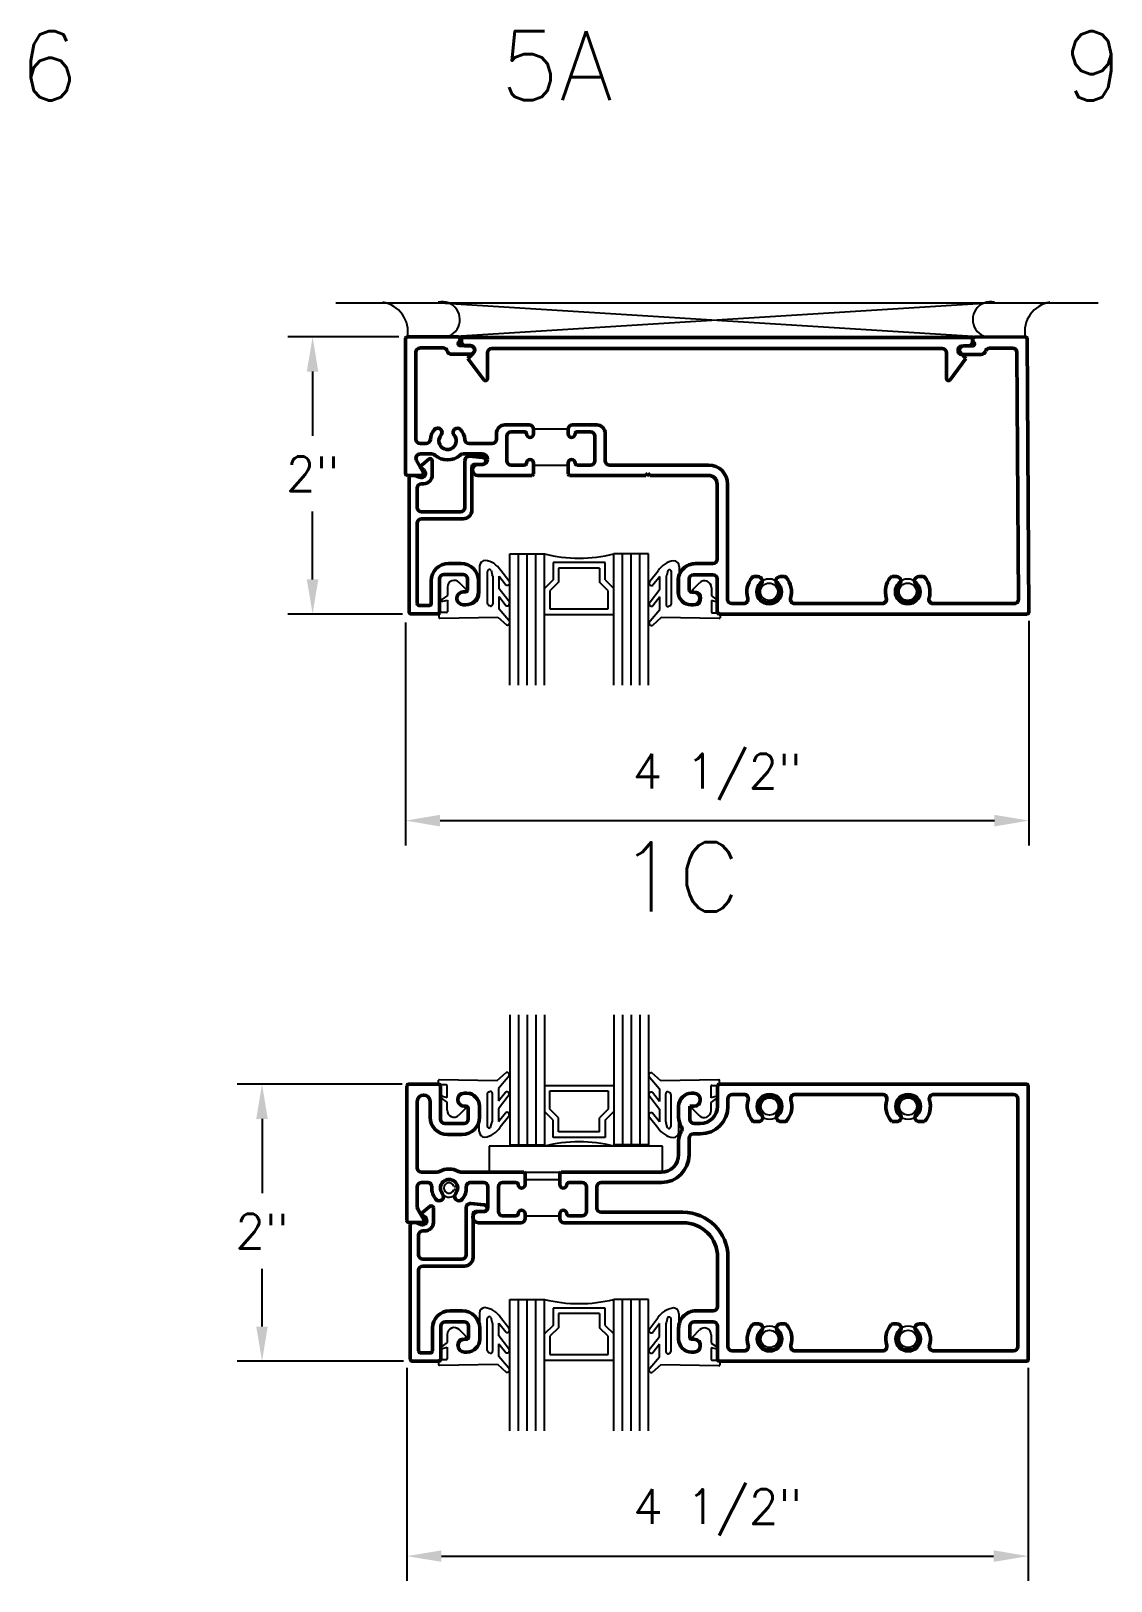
# Model space of a CAD drawing. Header units: inches. Extents: x -1.3 to 32.6, y -0.2 to 43.7.
# Drawn here: x 10.82 to 18.61, y 10.55 to 21.74 of the extents above; entities that cross this region are included whole.
import ezdxf

# ---------------------------------------------------------------- set-up
doc = ezdxf.new("R2010")
doc.units = ezdxf.units.IN
doc.header["$MEASUREMENT"] = 0
for name, color, linetype in [('R-ANNO-DIMS', 3, 'Continuous'), ('R-ANNO-TEXT', 6, 'Continuous'), ('R-SWTS-DET1', 1, 'Continuous'), ('R-SWTS-DET3', 5, 'Continuous')]:
    doc.layers.add(name, color=color, linetype=linetype)
doc.styles.add('SWTSTEXT', font='romans.shx')
doc.dimstyles.new('SWTSARCH', dxfattribs={"dimtxt": 0.25, "dimasz": 0.25, "dimexe": 0.179688, "dimexo": 0.0625, "dimgap": 0.125, "dimtad": 1, "dimtih": 1, "dimtoh": 1, "dimdec": 4, "dimzin": 4, "dimdsep": 46, "dimlunit": 4, "dimtxsty": 'SWTSTEXT', "dimcen": 0.1875, "dimdle": 0.179688, "dimclrd": 256, "dimclre": 256, "dimclrt": 256, "dimazin": 2, "dimtfac": 1, "dimtdec": 4, "dimtofl": 0, "dimtmove": 0, "dimatfit": 3, "dimfxl": 1, "dimfrac": 2, "dimtolj": 1, "dimtzin": 4, "dimlwd": -1, "dimlwe": -1, "dimarcsym": 0})

# ---------------------------------------------------------------- blocks, each defined once
blk = doc.blocks.new('*D9')
at = {"layer": 'Defpoints', "color": 0, "transparency": 16777216}
for p in [(12.849, 19.532), (13.534, 19.532), (13.56, 17.532)]:
    blk.add_point(p, dxfattribs=at)
at = {"layer": 'R-ANNO-DIMS', "transparency": 16777216}
for p, q in [((13.471, 19.532), (12.669, 19.532)), ((12.849, 19.282), (12.849, 18.818)), ((12.849, 17.782), (12.849, 18.271)), ((13.497, 17.532), (12.669, 17.532))]:
    blk.add_line(p, q, dxfattribs=at)
for points in [[(12.807, 19.282), (12.89, 19.282), (12.849, 19.532)], [(12.807, 17.782), (12.89, 17.782), (12.849, 17.532)]]:
    blk.add_solid(points, dxfattribs=at)
at = {"layer": 'R-ANNO-DIMS', "transparency": 16777216, "insert": (12.849, 18.544), "char_height": 0.25, "attachment_point": 5, "style": 'SWTSTEXT'}
blk.add_mtext('\\A1;2"', dxfattribs=at)
blk = doc.blocks.new('*D10')
at = {"layer": 'Defpoints', "color": 0, "transparency": 16777216}
for p in [(13.519, 17.532), (18.019, 17.547), (18.019, 16.041)]:
    blk.add_point(p, dxfattribs=at)
at = {"layer": 'R-ANNO-DIMS', "transparency": 16777216}
for p, q in [((13.519, 17.47), (13.519, 15.861)), ((18.019, 17.484), (18.019, 15.861)), ((13.769, 16.041), (17.769, 16.041))]:
    blk.add_line(p, q, dxfattribs=at)
for points in [[(13.769, 16.083), (13.769, 15.999), (13.519, 16.041)], [(17.769, 16.083), (17.769, 15.999), (18.019, 16.041)]]:
    blk.add_solid(points, dxfattribs=at)
at = {"layer": 'R-ANNO-DIMS', "transparency": 16777216, "insert": (15.769, 16.357), "char_height": 0.25, "attachment_point": 5, "style": 'SWTSTEXT'}
blk.add_mtext('\\A1;4 1/2"', dxfattribs=at)
blk = doc.blocks.new('*D11')
at = {"layer": 'Defpoints', "color": 0, "transparency": 16777216}
for p in [(13.557, 14.139), (12.484, 12.14), (13.569, 12.14)]:
    blk.add_point(p, dxfattribs=at)
at = {"layer": 'R-ANNO-DIMS', "transparency": 16777216}
for p, q in [((13.495, 14.139), (12.304, 14.139)), ((12.484, 13.889), (12.484, 13.353)), ((12.484, 12.39), (12.484, 12.806)), ((13.506, 12.14), (12.304, 12.14))]:
    blk.add_line(p, q, dxfattribs=at)
for points in [[(12.442, 13.889), (12.525, 13.889), (12.484, 14.139)], [(12.442, 12.39), (12.525, 12.39), (12.484, 12.14)]]:
    blk.add_solid(points, dxfattribs=at)
at = {"layer": 'R-ANNO-DIMS', "transparency": 16777216, "insert": (12.484, 13.079), "char_height": 0.25, "attachment_point": 5, "style": 'SWTSTEXT'}
blk.add_mtext('\\A1;2"', dxfattribs=at)
blk = doc.blocks.new('*D12')
at = {"layer": 'Defpoints', "color": 0, "transparency": 16777216}
for p in [(13.529, 12.155), (18.014, 12.154), (18.014, 10.733)]:
    blk.add_point(p, dxfattribs=at)
at = {"layer": 'R-ANNO-DIMS', "transparency": 16777216}
for p, q in [((13.529, 12.092), (13.529, 10.554)), ((18.014, 12.092), (18.014, 10.554)), ((13.779, 10.733), (17.764, 10.733))]:
    blk.add_line(p, q, dxfattribs=at)
for points in [[(13.779, 10.775), (13.779, 10.692), (13.529, 10.733)], [(17.764, 10.775), (17.764, 10.692), (18.014, 10.733)]]:
    blk.add_solid(points, dxfattribs=at)
at = {"layer": 'R-ANNO-DIMS', "transparency": 16777216, "insert": (15.772, 11.049), "char_height": 0.25, "attachment_point": 5, "style": 'SWTSTEXT'}
blk.add_mtext('\\A1;4 1/2"', dxfattribs=at)

msp = doc.modelspace()

# ---------------------------------------------------------------- linework, layer by layer
at = {"layer": 'R-SWTS-DET1', "lineweight": 50}
for p, q in [((13.51864, 19.51683), (13.51864, 18.54734)), ((13.89866, 19.53183), (13.53364, 19.53183)), ((13.90126, 19.49133), (13.91165, 19.50933)), ((13.98764, 19.46883), (13.91425, 19.46883)), ((17.6112, 19.46638), (17.53781, 19.46593)), ((17.61355, 19.5069), (17.62405, 19.48896)), ((17.99142, 19.5317), (17.62641, 19.52947)), ((18.01855, 17.54697), (18.00651, 19.5168)), ((13.59364, 18.79334), (13.59364, 19.42083)), ((13.62464, 19.45183), (13.79164, 19.45183)), ((13.85127, 19.40683), (13.98764, 19.40683)), ((17.53819, 19.40393), (17.67456, 19.40477)), ((17.73391, 19.45013), (17.90091, 19.45115)), ((17.9321, 19.42034), (17.94299, 17.63807)), ((14.17506, 18.83488), (14.17506, 18.79338)), ((14.41206, 18.89688), (14.23706, 18.89688)), ((14.25006, 18.63788), (14.25006, 18.81588)), ((14.28106, 18.84688), (14.37806, 18.84688)), ((14.44306, 18.83188), (14.44306, 18.86588)), ((14.69306, 18.86588), (14.69306, 18.83188)), ((14.89906, 18.89688), (14.72406, 18.89688)), ((14.75806, 18.84688), (14.85506, 18.84688)), ((14.88606, 18.81588), (14.88606, 18.63788)), ((14.96106, 18.63813), (14.96106, 18.83488)), ((13.66762, 18.76234), (13.62464, 18.76234)), ((13.62522, 18.68734), (13.70985, 18.68734)), ((13.93594, 18.68734), (14.07612, 18.68734)), ((14.14406, 18.76238), (13.97817, 18.76234)), ((13.648, 18.55484), (13.59837, 18.64085)), ((14.07446, 18.61188), (14.04215, 18.61188)), ((14.11146, 18.65038), (14.11146, 18.64888)), ((14.37806, 18.60688), (14.28106, 18.60688)), ((14.44306, 18.54188), (14.44306, 18.62188)), ((14.69306, 18.62188), (14.69306, 18.62188)), ((14.69306, 18.62188), (14.69306, 18.54188)), ((14.85506, 18.60688), (14.75806, 18.60688)), ((15.70664, 18.60688), (14.99231, 18.60688)), ((13.53364, 18.53234), (13.635, 18.53234)), ((14.04215, 18.53188), (14.43306, 18.53188)), ((14.43306, 18.53188), (14.44306, 18.54188)), ((14.69306, 18.54188), (14.70306, 18.53188)), ((14.70306, 18.53188), (15.25364, 18.53188)), ((15.25364, 18.53188), (15.26864, 18.54688)), ((15.26864, 18.54688), (15.28364, 18.53188)), ((15.28364, 18.53188), (15.70664, 18.53188)), ((15.76864, 18.46988), (15.76864, 17.92688)), ((15.84364, 17.63788), (15.84364, 18.46988)), ((15.59864, 17.81588), (15.73764, 17.81588)), ((15.73764, 17.89588), (15.61264, 17.89588)), ((16.06327, 17.80188), (16.03193, 17.80188)), ((16.25536, 17.80188), (16.22402, 17.80188)), ((17.06327, 17.80188), (17.03193, 17.80188)), ((17.25536, 17.80188), (17.22402, 17.80188)), ((15.48764, 17.77088), (15.48764, 17.69088)), ((15.56764, 17.70588), (15.56764, 17.78488)), ((15.59714, 17.69088), (15.58264, 17.69088)), ((15.76864, 17.78488), (15.76864, 17.54688)), ((15.58064, 17.59788), (15.59714, 17.59788)), ((15.95969, 17.60688), (15.87464, 17.60688)), ((16.95969, 17.60688), (16.3276, 17.60688)), ((17.91199, 17.60688), (17.3276, 17.60688)), ((15.78364, 17.53188), (18.00355, 17.53188)), ((13.52922, 13.1549), (13.52922, 14.1244)), ((13.54422, 14.1394), (13.75672, 14.1394)), ((13.77172, 14.1244), (13.77172, 13.88636)), ((15.77174, 13.98036), (15.77174, 14.1244)), ((15.78674, 14.1394), (17.99922, 14.1394)), ((18.01422, 14.1244), (18.01422, 12.15443)), ((13.60422, 14.0144), (13.60422, 13.53543)), ((13.69672, 13.90036), (13.69672, 14.0144)), ((13.94322, 14.07336), (13.95971, 14.07336)), ((15.58374, 14.07336), (15.60024, 14.07336)), ((15.84674, 13.98036), (15.84674, 14.03336)), ((15.87774, 14.06436), (15.96278, 14.06436)), ((16.33069, 14.06436), (16.96278, 14.06436)), ((17.33069, 14.06436), (17.90822, 14.06436)), ((17.93922, 14.03336), (17.93922, 12.2454)), ((13.95772, 13.98036), (13.94322, 13.98036)), ((13.97272, 13.88636), (13.97272, 13.96536)), ((14.05272, 13.98036), (14.05272, 13.90036)), ((15.49074, 13.90036), (15.49074, 13.98036)), ((15.60024, 13.98036), (15.57074, 13.98036)), ((15.57074, 13.98036), (15.57074, 13.88636)), ((13.80272, 13.85536), (13.94172, 13.85536)), ((13.92772, 13.77536), (13.82172, 13.77536)), ((15.59674, 13.78036), (15.64674, 13.78036)), ((15.60174, 13.85536), (15.64674, 13.85536)), ((16.03502, 13.86936), (16.06636, 13.86936)), ((16.22711, 13.86936), (16.25845, 13.86936)), ((17.02825, 13.86936), (17.06636, 13.86936)), ((17.22711, 13.86936), (17.26523, 13.86936)), ((15.49074, 13.62943), (15.49074, 13.73036)), ((15.56574, 13.62943), (15.56574, 13.74936)), ((13.63522, 13.50443), (13.74966, 13.50443)), ((13.67848, 13.42943), (13.63522, 13.42943)), ((13.91777, 13.50443), (14.37253, 13.50443)), ((14.08353, 13.42943), (13.98895, 13.42943)), ((14.31753, 13.42943), (14.22053, 13.42943)), ((14.37253, 13.50443), (14.38253, 13.49443)), ((14.38253, 13.49443), (14.38253, 13.41443)), ((14.63253, 13.49443), (14.64253, 13.50443)), ((14.63253, 13.41443), (14.63253, 13.49443)), ((14.64253, 13.50443), (15.36574, 13.50443)), ((14.79453, 13.42943), (14.69753, 13.42943)), ((14.93178, 13.42943), (15.36574, 13.42943)), ((13.60422, 13.39843), (13.60422, 13.2519)), ((14.11453, 13.25043), (14.11453, 13.39843)), ((14.18953, 13.39843), (14.18953, 13.22043)), ((14.82553, 13.22043), (14.82553, 13.39843)), ((14.90053, 13.24543), (14.90053, 13.39818)), ((13.60837, 13.2364), (13.65107, 13.1624)), ((13.6964, 13.25758), (13.63081, 13.2025)), ((13.63081, 13.2025), (13.66051, 13.1795)), ((13.72104, 13.1419), (13.72104, 13.2461)), ((13.95723, 13.24734), (13.95723, 12.9079)), ((14.08353, 13.26938), (13.99117, 13.2782)), ((14.00723, 12.8889), (14.00723, 13.19938)), ((14.02723, 13.21938), (14.08353, 13.21938)), ((14.04522, 13.21943), (14.08353, 13.21943)), ((14.38253, 13.20443), (14.38253, 13.17043)), ((14.63253, 13.17043), (14.63253, 13.20443)), ((15.52174, 13.21443), (14.93153, 13.21443)), ((13.63807, 13.1399), (13.54422, 13.1399)), ((13.55372, 13.1249), (13.55372, 12.1549)), ((13.59571, 13.1399), (13.56872, 13.1399)), ((13.63021, 13.1261), (13.59571, 13.1399)), ((14.17653, 13.13943), (14.04522, 13.13943)), ((14.35153, 13.13943), (14.17653, 13.13943)), ((14.22053, 13.18943), (14.31753, 13.18943)), ((15.52172, 13.13943), (14.66353, 13.13943)), ((14.69753, 13.18943), (14.79453, 13.18943)), ((13.61372, 12.9079), (13.61372, 13.0489)), ((13.61372, 13.0489), (13.61372, 13.0489)), ((13.64472, 13.0799), (13.65904, 13.0799)), ((13.92623, 12.8769), (13.64472, 12.8769)), ((15.77172, 12.53443), (15.77172, 12.88943)), ((15.84674, 12.2454), (15.84674, 12.88943)), ((13.61372, 12.21489), (13.61372, 12.7959)), ((13.64472, 12.8269), (13.94523, 12.8269)), ((13.80473, 12.4239), (13.94373, 12.4239)), ((13.92973, 12.5039), (13.83873, 12.5039)), ((15.74072, 12.42343), (15.60172, 12.42343)), ((15.61572, 12.50343), (15.74072, 12.50343)), ((13.71373, 12.3789), (13.71373, 12.21489)), ((13.77373, 12.1549), (13.77373, 12.3929)), ((13.97473, 12.3929), (13.97473, 12.3139)), ((14.05473, 12.2989), (14.05473, 12.3789)), ((15.49072, 12.29843), (15.49072, 12.37843)), ((15.57072, 12.39243), (15.57072, 12.31343)), ((15.77172, 12.15443), (15.77172, 12.39243)), ((16.06636, 12.4094), (16.03502, 12.4094)), ((16.25845, 12.4094), (16.22711, 12.4094)), ((17.06636, 12.4094), (17.03502, 12.4094)), ((17.25845, 12.4094), (17.22711, 12.4094)), ((13.69873, 12.19989), (13.62872, 12.19989)), ((13.95973, 12.2989), (13.94523, 12.2989)), ((13.94523, 12.2059), (13.96173, 12.2059)), ((13.96173, 12.2059), (13.96173, 12.20589)), ((15.60022, 12.20543), (15.58372, 12.20543)), ((15.58572, 12.29843), (15.60022, 12.29843)), ((15.96278, 12.2144), (15.87774, 12.2144)), ((16.96278, 12.2144), (16.33069, 12.2144)), ((17.90822, 12.2144), (17.33069, 12.2144)), ((13.56872, 12.1399), (13.75873, 12.1399)), ((17.99922, 12.13943), (15.78672, 12.13943))]:
    msp.add_line(p, q, dxfattribs=at)
at = {"layer": 'R-SWTS-DET1', "linetype": 'Continuous', "lineweight": 50}
for p, q in [((13.9232, 19.49738), (13.9232, 19.52838)), ((13.9232, 19.52838), (15.7672, 19.52838)), ((13.9862, 19.46638), (13.9542, 19.46638)), ((15.7672, 19.52838), (17.6112, 19.52838)), ((17.5802, 19.46638), (17.5482, 19.46638)), ((17.6112, 19.52838), (17.6112, 19.49738)), ((13.9702, 19.37554), (14.00812, 19.41346)), ((14.08417, 19.22242), (13.9702, 19.37554)), ((14.1112, 19.41738), (14.1112, 19.23138)), ((15.7672, 19.44838), (14.1422, 19.44838)), ((17.3922, 19.44838), (15.7672, 19.44838)), ((17.4232, 19.23138), (17.4232, 19.41738)), ((17.5642, 19.37554), (17.45023, 19.22242)), ((17.52628, 19.41346), (17.5642, 19.37554)), ((13.68732, 18.65008), (13.62173, 18.59499)), ((13.62173, 18.59499), (13.65143, 18.57199)), ((13.71197, 18.53439), (13.71197, 18.63859)), ((13.94815, 18.63984), (13.94815, 18.30039)), ((14.07446, 18.66188), (13.9821, 18.6707)), ((13.99815, 18.28139), (13.99815, 18.59188)), ((14.01815, 18.61188), (14.07446, 18.61188)), ((13.54464, 18.51739), (13.54464, 17.54739)), ((13.58663, 18.53239), (13.55964, 18.53239)), ((13.62113, 18.51859), (13.58663, 18.53239)), ((13.63564, 18.47239), (13.64997, 18.47239)), ((13.60464, 18.30039), (13.60464, 18.44139)), ((13.60464, 18.44139), (13.60464, 18.44139)), ((13.91715, 18.26939), (13.63564, 18.26939)), ((13.60464, 17.60738), (13.60464, 18.18839)), ((13.63564, 18.21939), (13.93615, 18.21939)), ((13.76466, 17.54739), (13.76466, 17.78539)), ((13.79566, 17.81639), (13.93466, 17.81639)), ((13.92066, 17.89639), (13.82966, 17.89639)), ((13.96566, 17.78539), (13.96566, 17.70639)), ((13.70466, 17.77139), (13.70466, 17.60738)), ((13.95066, 17.69139), (13.93616, 17.69139)), ((14.04566, 17.69139), (14.04566, 17.77139)), ((13.68966, 17.59238), (13.61964, 17.59238)), ((13.93616, 17.59839), (13.95266, 17.59839)), ((13.95266, 17.59839), (13.95266, 17.59839)), ((13.55964, 17.53239), (13.74966, 17.53239))]:
    msp.add_line(p, q, dxfattribs=at)
at = {"layer": 'R-SWTS-DET1'}
for p, q in [((14.25515, 18.83197), (14.25515, 18.62197)), ((14.37815, 18.84697), (14.27015, 18.84697)), ((14.69315, 18.86624), (14.44315, 18.86597)), ((14.44315, 18.86597), (14.44315, 18.83197)), ((14.69315, 18.83197), (14.69315, 18.86597)), ((14.86615, 18.84697), (14.75815, 18.84697)), ((14.88115, 18.62197), (14.88115, 18.83197)), ((14.27015, 18.60697), (14.37815, 18.60697)), ((14.45815, 18.60697), (14.67815, 18.60697)), ((14.75815, 18.60697), (14.86615, 18.60697)), ((14.27197, 17.96662), (14.52197, 17.96662)), ((14.27198, 17.0188), (14.27197, 17.96662)), ((14.33448, 17.0188), (14.33447, 17.96662)), ((14.39698, 17.0188), (14.39697, 17.96662)), ((14.45948, 17.0188), (14.45947, 17.96662)), ((14.52198, 17.0188), (14.52197, 17.96662)), ((14.95997, 17.90363), (14.58397, 17.90362)), ((14.58397, 17.90362), (14.58397, 17.77862)), ((14.95997, 17.77863), (14.95997, 17.90363)), ((15.27197, 17.96664), (15.02197, 17.96663)), ((15.02198, 17.0188), (15.02197, 17.96663)), ((15.08448, 17.0188), (15.08447, 17.96663)), ((15.14698, 17.0188), (15.14697, 17.96663)), ((15.20948, 17.0188), (15.20947, 17.96663)), ((15.27198, 17.0188), (15.27197, 17.96664)), ((14.05447, 17.87899), (14.05447, 17.67899)), ((14.1947, 17.71437), (14.1947, 17.80619)), ((14.1947, 17.80619), (14.24393, 17.74314)), ((14.26565, 17.77162), (14.20639, 17.84722)), ((14.62397, 17.86363), (14.62397, 17.76206)), ((14.91997, 17.86363), (14.62397, 17.86363)), ((14.91997, 17.86363), (14.91997, 17.76206)), ((15.28368, 17.76866), (15.34293, 17.84426)), ((15.35462, 17.80322), (15.30539, 17.74018)), ((15.35462, 17.71141), (15.35462, 17.80322)), ((15.49485, 17.87603), (15.49485, 17.67603)), ((13.82217, 17.72497), (13.82217, 17.66612)), ((13.95579, 17.71207), (13.90753, 17.76033)), ((13.93473, 17.69499), (13.94872, 17.69499)), ((14.26438, 17.62384), (14.1947, 17.71437)), ((14.58397, 17.77862), (14.52197, 17.71662)), ((14.62397, 17.76206), (14.56197, 17.70006)), ((14.56197, 17.70006), (14.56198, 17.56862)), ((14.98197, 17.70006), (14.91997, 17.76206)), ((14.95997, 17.77863), (15.02197, 17.71663)), ((14.98198, 17.56863), (14.98197, 17.70006)), ((15.28495, 17.62087), (15.35462, 17.71141)), ((15.59353, 17.7091), (15.64179, 17.75736)), ((15.6146, 17.69203), (15.6006, 17.69203)), ((15.72715, 17.72201), (15.72715, 17.66316)), ((13.82217, 17.66612), (13.78254, 17.63798)), ((13.78924, 17.62373), (13.82217, 17.63256)), ((13.82217, 17.63256), (13.82217, 17.54868)), ((13.89628, 17.63551), (13.89488, 17.65151)), ((13.97447, 17.59899), (13.93613, 17.59899)), ((14.1947, 17.56703), (14.1947, 17.65814)), ((14.1947, 17.65814), (14.24417, 17.59429)), ((14.26397, 17.48533), (14.1947, 17.56703)), ((14.56198, 17.56862), (14.98198, 17.56863)), ((15.28535, 17.48237), (15.35462, 17.56407)), ((15.35462, 17.65517), (15.30516, 17.59133)), ((15.35462, 17.56407), (15.35462, 17.65517)), ((15.57485, 17.59603), (15.6132, 17.59603)), ((15.65305, 17.63254), (15.65445, 17.64854)), ((15.72715, 17.66316), (15.76678, 17.63502)), ((15.76008, 17.62077), (15.72715, 17.62959)), ((15.72715, 17.62959), (15.72715, 17.54572)), ((13.76017, 17.53668), (13.76017, 17.50868)), ((13.81617, 17.54268), (13.76617, 17.54268)), ((13.76617, 17.50268), (14.18464, 17.5096)), ((14.18464, 17.5096), (14.18464, 17.5096)), ((14.18464, 17.5096), (14.24856, 17.45325)), ((14.52198, 17.52862), (15.02198, 17.52863)), ((15.36468, 17.50664), (15.30077, 17.45029)), ((15.78315, 17.49972), (15.36468, 17.50664)), ((15.36468, 17.50664), (15.36468, 17.50664)), ((15.73315, 17.53972), (15.78315, 17.53972)), ((15.78915, 17.53372), (15.78915, 17.50572)), ((14.27198, 14.64025), (14.27197, 13.69243)), ((14.33448, 14.64025), (14.33447, 13.69243)), ((14.39698, 14.64025), (14.39697, 13.69243)), ((14.45948, 14.64025), (14.45947, 13.69243)), ((14.52198, 14.64025), (14.52197, 13.69243)), ((15.02198, 14.64025), (15.02197, 13.69242)), ((15.08448, 14.64025), (15.08447, 13.69242)), ((15.14698, 14.64025), (15.14697, 13.69242)), ((15.20948, 14.64025), (15.20947, 13.69242)), ((15.27198, 14.64025), (15.27197, 13.69242)), ((14.1816, 14.16648), (14.24552, 14.22282)), ((15.36165, 14.16351), (15.29773, 14.21986)), ((13.75714, 14.13939), (13.75714, 14.16739)), ((13.76314, 14.17339), (14.1816, 14.16648)), ((13.81314, 14.13339), (13.76314, 14.13339)), ((13.81914, 14.04352), (13.81914, 14.12739)), ((14.1816, 14.16648), (14.1816, 14.16648)), ((14.26093, 14.19074), (14.19166, 14.10904)), ((14.19166, 14.10904), (14.19166, 14.01794)), ((14.52198, 14.13043), (15.02198, 14.13042)), ((15.28231, 14.18778), (15.35159, 14.10608)), ((15.35159, 14.10608), (15.35159, 14.01498)), ((15.78011, 14.17043), (15.36165, 14.16351)), ((15.36165, 14.16351), (15.36165, 14.16351)), ((15.72411, 14.04056), (15.72411, 14.12443)), ((15.73011, 14.13043), (15.78011, 14.13043)), ((15.78611, 14.13643), (15.78611, 14.16443)), ((13.81914, 14.00995), (13.7795, 14.03809)), ((13.7862, 14.05234), (13.81914, 14.04352)), ((13.81914, 13.9511), (13.81914, 14.00995)), ((13.89324, 14.04057), (13.89184, 14.02457)), ((13.97143, 14.07708), (13.93309, 14.07708)), ((14.05143, 13.79708), (14.05143, 13.99708)), ((14.19166, 14.01794), (14.24113, 14.08179)), ((14.26134, 14.05224), (14.19166, 13.9617)), ((14.56197, 13.959), (14.56198, 14.09043)), ((14.56198, 14.09043), (14.98198, 14.09042)), ((14.98198, 14.09042), (14.98197, 13.95899)), ((15.28191, 14.04928), (15.35159, 13.95874)), ((15.35159, 14.01498), (15.30212, 14.07882)), ((15.49181, 13.79412), (15.49181, 13.99412)), ((15.57181, 14.07412), (15.61016, 14.07412)), ((15.65001, 14.0376), (15.65141, 14.0216)), ((15.75704, 14.04938), (15.72411, 14.04056)), ((15.72411, 14.00699), (15.76375, 14.03513)), ((15.72411, 13.94814), (15.72411, 14.00699)), ((13.95275, 13.96401), (13.90449, 13.91575)), ((13.93169, 13.98108), (13.94568, 13.98108)), ((14.19166, 13.9617), (14.19166, 13.86989)), ((14.19166, 13.86989), (14.24089, 13.93293)), ((14.26261, 13.90445), (14.20335, 13.82885)), ((14.58397, 13.88043), (14.52197, 13.94243)), ((14.62397, 13.897), (14.56197, 13.959)), ((14.58397, 13.75543), (14.58397, 13.88043)), ((14.62397, 13.79543), (14.62397, 13.897)), ((14.98197, 13.95899), (14.91997, 13.89699)), ((14.91997, 13.79542), (14.91997, 13.89699)), ((14.95997, 13.88042), (15.02197, 13.94242)), ((14.95997, 13.88042), (14.95997, 13.75542)), ((15.28064, 13.90149), (15.33989, 13.82589)), ((15.35159, 13.86693), (15.30236, 13.92997)), ((15.35159, 13.95874), (15.35159, 13.86693)), ((15.59049, 13.96105), (15.63875, 13.91278)), ((15.61156, 13.97812), (15.59756, 13.97812)), ((14.91997, 13.79542), (14.62397, 13.79543)), ((15.37332, 13.69286), (14.12332, 13.69286)), ((14.12332, 13.69286), (14.12332, 13.50486)), ((14.27197, 13.70126), (14.52197, 13.70125)), ((14.95997, 13.75542), (14.58397, 13.75543)), ((15.27197, 13.70124), (15.02197, 13.70124)), ((15.37332, 13.50486), (15.37332, 13.69286)), ((14.12332, 13.50486), (15.37332, 13.50486)), ((14.31744, 13.42934), (14.20944, 13.42934)), ((14.63244, 13.44861), (14.38244, 13.44834)), ((14.38244, 13.44834), (14.38244, 13.41434)), ((14.63244, 13.41434), (14.63244, 13.44834)), ((14.80544, 13.42934), (14.69744, 13.42934)), ((13.89181, 13.3994), (13.87348, 13.3994)), ((13.87348, 13.3794), (13.89181, 13.3794)), ((14.19444, 13.41434), (14.19444, 13.20434)), ((14.82044, 13.20434), (14.82044, 13.41434)), ((14.20944, 13.18934), (14.31744, 13.18934)), ((14.39744, 13.18934), (14.61744, 13.18934)), ((14.69744, 13.18934), (14.80544, 13.18934)), ((14.27197, 12.5864), (14.52197, 12.5864)), ((14.27198, 11.63858), (14.27197, 12.5864)), ((14.33448, 11.63858), (14.33447, 12.5864)), ((14.39698, 11.63858), (14.39697, 12.5864)), ((14.45948, 11.63858), (14.45947, 12.5864)), ((14.52198, 11.63858), (14.52197, 12.5864)), ((15.27197, 12.58641), (15.02197, 12.58641)), ((15.02198, 11.63858), (15.02197, 12.58641)), ((15.08448, 11.63858), (15.08447, 12.58641)), ((15.14698, 11.63858), (15.14697, 12.58641)), ((15.20948, 11.63858), (15.20947, 12.58641)), ((15.27198, 11.63858), (15.27197, 12.58641)), ((14.05275, 12.48688), (14.05275, 12.28688)), ((14.26392, 12.37951), (14.20467, 12.45511)), ((14.95997, 12.52341), (14.58397, 12.5234)), ((14.58397, 12.5234), (14.58397, 12.3984)), ((14.91997, 12.48341), (14.62397, 12.4834)), ((14.62397, 12.4834), (14.62397, 12.38183)), ((14.91997, 12.48341), (14.91997, 12.38184)), ((14.95997, 12.39841), (14.95997, 12.52341)), ((15.28196, 12.37655), (15.34121, 12.45215)), ((15.49313, 12.48392), (15.49313, 12.28392)), ((13.82045, 12.33286), (13.82045, 12.27401)), ((13.95407, 12.31996), (13.90581, 12.36822)), ((14.19298, 12.32226), (14.19298, 12.41408)), ((14.19298, 12.41408), (14.24221, 12.35103)), ((14.26266, 12.23173), (14.19298, 12.32226)), ((14.58397, 12.3984), (14.52197, 12.3364)), ((14.62397, 12.38183), (14.56197, 12.31983)), ((14.56197, 12.31983), (14.56198, 12.1884)), ((14.98197, 12.31984), (14.91997, 12.38184)), ((14.95997, 12.39841), (15.02197, 12.33641)), ((14.98198, 12.18841), (14.98197, 12.31984)), ((15.28322, 12.22876), (15.3529, 12.3193)), ((15.3529, 12.41111), (15.30367, 12.34807)), ((15.3529, 12.3193), (15.3529, 12.41111)), ((15.59181, 12.31699), (15.64007, 12.36525)), ((15.72543, 12.3299), (15.72543, 12.27105)), ((13.82045, 12.27401), (13.78082, 12.24587)), ((13.78752, 12.23162), (13.82045, 12.24045)), ((13.82045, 12.24045), (13.82045, 12.15657)), ((13.89456, 12.2434), (13.89316, 12.2594)), ((13.933, 12.30288), (13.947, 12.30288)), ((13.97275, 12.20688), (13.9344, 12.20688)), ((14.19298, 12.17492), (14.19298, 12.26602)), ((14.19298, 12.26602), (14.24245, 12.20218)), ((15.3529, 12.26306), (15.30343, 12.19921)), ((15.3529, 12.17196), (15.3529, 12.26306)), ((15.57313, 12.20392), (15.61148, 12.20392)), ((15.61288, 12.29992), (15.59888, 12.29992)), ((15.65132, 12.24043), (15.65272, 12.25643)), ((15.72543, 12.27105), (15.76506, 12.24291)), ((15.75836, 12.22866), (15.72543, 12.23748)), ((15.72543, 12.23748), (15.72543, 12.15361)), ((13.75845, 12.14457), (13.75845, 12.11657)), ((13.81445, 12.15057), (13.76445, 12.15057)), ((13.76445, 12.11057), (14.18292, 12.11749)), ((14.18292, 12.11749), (14.18292, 12.11749)), ((14.18292, 12.11749), (14.24683, 12.06114)), ((14.26225, 12.09322), (14.19298, 12.17492)), ((14.52198, 12.1484), (15.02198, 12.14841)), ((14.56198, 12.1884), (14.98198, 12.18841)), ((15.28363, 12.09026), (15.3529, 12.17196)), ((15.36296, 12.11452), (15.29905, 12.05818)), ((15.78143, 12.10761), (15.36296, 12.11452)), ((15.36296, 12.11452), (15.36296, 12.11452)), ((15.73143, 12.14761), (15.78143, 12.14761)), ((15.78743, 12.14161), (15.78743, 12.11361))]:
    msp.add_line(p, q, dxfattribs=at)
at = {"layer": 'R-SWTS-DET1', "lineweight": 25}
for p, q in [((14.11132, 17.60876), (14.11132, 17.83899)), ((14.13693, 17.8496), (14.14486, 17.81568)), ((14.14925, 17.80508), (14.14925, 17.6038)), ((15.40007, 17.80211), (15.40007, 17.60083)), ((15.41239, 17.84664), (15.40447, 17.81272)), ((15.438, 17.60579), (15.438, 17.83603)), ((14.13208, 17.58895), (14.12415, 17.59391)), ((15.41724, 17.58599), (15.42517, 17.59095)), ((14.10829, 14.06732), (14.10829, 13.83708)), ((14.12904, 14.08712), (14.12112, 14.08216)), ((14.14621, 13.871), (14.14621, 14.07228)), ((15.39703, 13.86804), (15.39703, 14.06932)), ((15.4142, 14.08416), (15.42213, 14.0792)), ((15.43496, 14.06436), (15.43496, 13.83412)), ((14.13389, 13.82647), (14.14182, 13.86039)), ((15.40935, 13.82351), (15.40143, 13.85743)), ((14.1096, 12.21664), (14.1096, 12.44688)), ((14.13521, 12.45749), (14.14314, 12.42357)), ((15.41067, 12.45453), (15.40274, 12.42061)), ((15.43628, 12.21368), (15.43628, 12.44392)), ((14.14753, 12.41297), (14.14753, 12.21169)), ((15.39835, 12.41), (15.39835, 12.20872)), ((14.13036, 12.19684), (14.12243, 12.2018)), ((15.41552, 12.19388), (15.42345, 12.19884))]:
    msp.add_line(p, q, dxfattribs=at)
at = {"layer": 'R-SWTS-DET1'}
for points in [[(14.44315, 18.86597), (14.44315, 18.83197, -0.408), (14.41815, 18.80697, -0.41200564), (14.39315, 18.83197, 0.41333333), (14.37815, 18.84697), (14.27015, 18.84697, 0.41333333), (14.25515, 18.83197), (14.25515, 18.62197, 0.41333333), (14.27015, 18.60697), (14.37815, 18.60697, 0.41333333), (14.39315, 18.62197, -0.416), (14.41815, 18.64697, -0.41200564), (14.44315, 18.62197, 0.41333333), (14.45815, 18.60697), (14.67815, 18.60697, 0.41333333), (14.69315, 18.62197, -0.416), (14.71815, 18.64697, -0.41200564), (14.74315, 18.62197, 0.41333333), (14.75815, 18.60697), (14.86615, 18.60697, 0.41333333), (14.88115, 18.62197), (14.88115, 18.83197, 0.41333333), (14.86615, 18.84697), (14.75815, 18.84697, 0.41333333), (14.74315, 18.83197, -0.408), (14.71815, 18.80697, -0.41200564), (14.69315, 18.83197), (14.69315, 18.86597, -0.00219019), (14.69315, 18.86624)], [(14.38244, 13.44834), (14.38244, 13.41434, -0.408), (14.35744, 13.38934, -0.41200564), (14.33244, 13.41434, 0.41333333), (14.31744, 13.42934), (14.20944, 13.42934, 0.41333333), (14.19444, 13.41434), (14.19444, 13.20434, 0.41333333), (14.20944, 13.18934), (14.31744, 13.18934, 0.41333333), (14.33244, 13.20434, -0.416), (14.35744, 13.22934, -0.41200564), (14.38244, 13.20434, 0.41333333), (14.39744, 13.18934), (14.61744, 13.18934, 0.41333333), (14.63244, 13.20434, -0.416), (14.65744, 13.22934, -0.41200564), (14.68244, 13.20434, 0.41333333), (14.69744, 13.18934), (14.80544, 13.18934, 0.41333333), (14.82044, 13.20434), (14.82044, 13.41434, 0.41333333), (14.80544, 13.42934), (14.69744, 13.42934, 0.41333333), (14.68244, 13.41434, -0.408), (14.65744, 13.38934, -0.41200564), (14.63244, 13.41434), (14.63244, 13.44834, -0.00219019), (14.63244, 13.44861)]]:
    msp.add_lwpolyline(points, format="xyb", close=True, dxfattribs=at)
for centre, radius in [((16.14364, 17.69288), 0.094), ((17.14364, 17.69288), 0.094), ((16.14364, 17.69288), 0.0625), ((17.14364, 17.69288), 0.0625), ((16.14674, 13.97836), 0.094), ((16.14674, 13.97836), 0.0625), ((17.14674, 13.97836), 0.094), ((17.14674, 13.97836), 0.0625), ((16.14674, 12.3004), 0.094), ((16.14674, 12.3004), 0.0625), ((17.14674, 12.3004), 0.094), ((17.14674, 12.3004), 0.0625)]:
    msp.add_circle(centre, radius, dxfattribs=at)
for centre, radius, start, end in [((13.32142, 19.56898), 0.21545, 350.072085, 81.021206), ((13.78364, 19.65683), 0.12825, 259.294037, 102.927489), ((14.27018, 18.83195), 0.01502, 90.086122, 179.913878), ((14.37813, 18.83195), 0.01502, 0.086122, 89.913878), ((14.41815, 18.83203), 0.025, 180.126604, 359.873396), ((14.72388, 18.86624), 0.03073, 180, 180.501953), ((14.71815, 18.83213), 0.025, 180.356792, 359.643208), ((14.75818, 18.83195), 0.01502, 90.086122, 179.913878), ((14.86613, 18.83195), 0.01502, 0.086122, 89.913878), ((14.27018, 18.622), 0.01502, 180.086122, 269.913878), ((14.37813, 18.622), 0.01502, 270.086122, 359.913878), ((14.41815, 18.62202), 0.025, 359.897709, 180.102291), ((14.45818, 18.622), 0.01502, 180.086122, 269.913878), ((14.67813, 18.622), 0.01502, 270.086122, 359.913878), ((14.71815, 18.62192), 0.025, 0.126604, 179.873396), ((14.75818, 18.622), 0.01502, 180.086122, 269.913878), ((14.86613, 18.622), 0.01502, 270.086122, 359.913878), ((14.09447, 17.87899), 0.04, 90, 180), ((14.07518, 17.76575), 0.15445, 31.835453, 82.823066), ((14.77195, 18.96492), 1.02912, 255.941626, 284.060293), ((15.47415, 17.76279), 0.15445, 97.176934, 148.164547), ((15.45485, 17.87603), 0.04, 0, 90), ((13.87217, 17.72497), 0.05, 45, 180), ((13.93473, 17.65499), 0.04, 90, 185), ((13.94872, 17.70499), 0.01, 270, 45), ((13.97447, 17.67899), 0.08, 270, 0), ((14.25419, 17.75784), 0.01792, 235.088017, 50.262848), ((15.29514, 17.75488), 0.01792, 129.737152, 304.911983), ((15.57485, 17.67603), 0.08, 180, 270), ((15.6006, 17.70203), 0.01, 135, 270), ((15.6146, 17.65203), 0.04, 355, 90), ((15.67715, 17.72201), 0.05, 0, 135), ((13.78717, 17.63146), 0.008, 125.373884, 285), ((13.93613, 17.63899), 0.04, 185, 270), ((14.25349, 17.6096), 0.01792, 238.656693, 52.602283), ((15.29583, 17.60663), 0.01792, 127.397717, 301.343307), ((15.6132, 17.63603), 0.04, 270, 355), ((15.76215, 17.6285), 0.008, 255, 54.626116), ((13.76617, 17.53668), 0.006, 90, 180), ((13.76617, 17.50868), 0.006, 180, 270), ((13.81617, 17.54868), 0.006, 270, 0), ((14.25433, 17.47022), 0.01792, 251.208818, 57.457001), ((15.29499, 17.46726), 0.01792, 122.542999, 288.791182), ((15.73315, 17.54572), 0.006, 180, 270), ((15.78315, 17.53372), 0.006, 0, 90), ((15.78315, 17.50572), 0.006, 270, 0), ((14.25129, 14.20585), 0.01792, 302.542999, 108.791182), ((15.29196, 14.20289), 0.01792, 71.208818, 237.457001), ((13.76314, 14.16739), 0.006, 90, 180), ((13.76314, 14.13939), 0.006, 180, 270), ((13.81314, 14.12739), 0.006, 0, 90), ((15.73011, 14.12443), 0.006, 90, 180), ((15.78011, 14.16443), 0.006, 0, 90), ((15.78011, 14.13643), 0.006, 270, 360), ((13.78413, 14.04462), 0.008, 75, 234.626116), ((13.93169, 14.02108), 0.04, 175, 270), ((13.93309, 14.03708), 0.04, 90, 175), ((13.97143, 13.99708), 0.08, 360, 90), ((14.25045, 14.06648), 0.01792, 307.397717, 121.343307), ((15.29279, 14.06352), 0.01792, 58.656693, 232.602283), ((15.57181, 13.99412), 0.08, 90, 180), ((15.61016, 14.03412), 0.04, 5, 90), ((15.61156, 14.01812), 0.04, 270, 5), ((15.75911, 14.04165), 0.008, 305.373884, 105), ((13.86914, 13.9511), 0.05, 180, 315), ((13.94568, 13.97108), 0.01, 315, 90), ((14.25115, 13.91824), 0.01792, 309.737152, 124.911983), ((15.2921, 13.91527), 0.01792, 55.088017, 230.262848), ((15.59756, 13.96812), 0.01, 90, 225), ((15.67411, 13.94814), 0.05, 225, 360), ((14.09143, 13.79708), 0.04, 180, 270), ((14.07214, 13.91032), 0.15445, 277.176934, 328.164547), ((15.47111, 13.90736), 0.15445, 211.835453, 262.823066), ((15.45181, 13.79412), 0.04, 270, 360), ((14.77195, 12.69414), 1.02912, 75.939707, 104.058374), ((13.83372, 13.3894), 0.065, 14.477512, 345.522488), ((13.83372, 13.3894), 0.0375, 20.667316, 339.332684), ((14.20946, 13.41432), 0.01502, 90.086122, 179.913878), ((14.31742, 13.41432), 0.01502, 0.086122, 89.913878), ((14.66317, 13.44861), 0.03073, 180, 180.501953), ((14.69746, 13.41432), 0.01502, 90.086122, 179.913878), ((14.80542, 13.41432), 0.01502, 0.086122, 89.913878), ((13.87348, 13.4044), 0.005, 200.667316, 270), ((13.87348, 13.3744), 0.005, 90, 159.332684), ((13.89181, 13.4044), 0.005, 270, 14.477512), ((13.89181, 13.3744), 0.005, 345.522488, 90), ((14.35744, 13.41439), 0.025, 180.126604, 359.873396), ((14.65744, 13.41449), 0.025, 180.356792, 359.643208), ((14.20946, 13.20436), 0.01502, 180.086122, 269.913878), ((14.31742, 13.20436), 0.01502, 270.086122, 359.913878), ((14.35744, 13.20438), 0.025, 359.897709, 180.102291), ((14.39746, 13.20436), 0.01502, 180.086122, 269.913878), ((14.61742, 13.20436), 0.01502, 270.086122, 359.913878), ((14.65744, 13.20438), 0.025, 359.897709, 180.102291), ((14.69746, 13.20436), 0.01502, 180.086122, 269.913878), ((14.80542, 13.20436), 0.01502, 270.086122, 359.913878), ((14.77195, 13.58469), 1.02912, 255.941626, 284.060293), ((14.09275, 12.48688), 0.04, 90, 180), ((14.07346, 12.37364), 0.15445, 31.835453, 82.823066), ((15.47242, 12.37068), 0.15445, 97.176934, 148.164547), ((15.45313, 12.48392), 0.04, 0, 90), ((13.87045, 12.33286), 0.05, 45, 180), ((13.947, 12.31288), 0.01, 270, 45), ((14.25247, 12.36573), 0.01792, 235.088017, 50.262848), ((15.29341, 12.36277), 0.01792, 129.737152, 304.911983), ((15.59888, 12.30992), 0.01, 135, 270), ((15.67543, 12.3299), 0.05, 0, 135), ((13.78545, 12.23935), 0.008, 125.373884, 285), ((13.933, 12.26288), 0.04, 90, 185), ((13.9344, 12.24688), 0.04, 185, 270), ((13.97275, 12.28688), 0.08, 270, 0), ((14.25177, 12.21749), 0.01792, 238.656693, 52.602283), ((15.29411, 12.21452), 0.01792, 127.397717, 301.343307), ((15.57313, 12.28392), 0.08, 180, 270), ((15.61148, 12.24392), 0.04, 270, 355), ((15.61288, 12.25992), 0.04, 355, 90), ((15.76043, 12.23639), 0.008, 255, 54.626116), ((13.76445, 12.14457), 0.006, 90, 180), ((13.76445, 12.11657), 0.006, 180, 270), ((13.81445, 12.15657), 0.006, 270, 0), ((14.25261, 12.07811), 0.01792, 251.208818, 57.457001), ((15.29327, 12.07515), 0.01792, 122.542999, 288.791182), ((15.73143, 12.15361), 0.006, 180, 270), ((15.78143, 12.14161), 0.006, 0, 90), ((15.78143, 12.11361), 0.006, 270, 0)]:
    msp.add_arc(centre, radius, start, end, dxfattribs=at)
at = {"layer": 'R-SWTS-DET1', "lineweight": 50}
for centre, radius, start, end in [((13.53364, 19.51683), 0.015, 90, 180), ((13.89866, 19.51683), 0.015, 330, 90), ((13.91425, 19.48383), 0.015, 150, 270), ((13.98764, 19.43783), 0.031, 270, 90), ((17.538, 19.43493), 0.031, 90.35, 270.35), ((17.61111, 19.48138), 0.015, 270.35, 30.35), ((17.6265, 19.51447), 0.015, 90.35, 210.35), ((17.99151, 19.5167), 0.015, 0.350228, 90.35), ((13.62464, 19.42083), 0.031, 90, 180), ((13.79164, 19.42083), 0.031, 15.913961, 90), ((13.85127, 19.43783), 0.031, 195.913961, 270), ((17.67437, 19.43577), 0.031, 270.35, 344.436039), ((17.7341, 19.41913), 0.031, 90.35, 164.436039), ((17.9011, 19.42015), 0.031, 0.35, 90.35), ((13.62464, 18.79334), 0.031, 180, 270), ((13.82289, 18.78138), 0.1245, 139.363, 175.502701), ((13.75194, 18.84227), 0.031, 319.363, 139.363), ((13.82289, 18.78138), 0.0625, 139.363, 40.637), ((13.89384, 18.84227), 0.031, 40.637, 220.637), ((13.82289, 18.78138), 0.1245, 4.497302, 40.637), ((14.14406, 18.79338), 0.031, 270, 0), ((14.23706, 18.83488), 0.062, 90, 180), ((14.28106, 18.81588), 0.031, 90, 180), ((14.37806, 18.83188), 0.015, 360, 90), ((14.41806, 18.83188), 0.025, 180, 0), ((14.41206, 18.86588), 0.031, 0, 90), ((14.72406, 18.86588), 0.031, 90, 180), ((14.71806, 18.83188), 0.025, 180, 0), ((14.75806, 18.83188), 0.015, 90, 180), ((14.85506, 18.81588), 0.031, 360, 90), ((14.89906, 18.83488), 0.062, 360, 90), ((13.62522, 18.65634), 0.031, 90, 209.98544), ((13.66762, 18.79359), 0.03125, 270, 355.502701), ((13.70985, 18.65609), 0.03125, 47.93997, 90), ((13.93594, 18.65609), 0.03125, 90, 132.06003), ((13.97816, 18.79359), 0.03125, 184.497302, 270.012885), ((14.07446, 18.65038), 0.037, 360, 87.426537), ((13.82289, 18.78138), 0.1375, 227.93997, 312.06003), ((14.04215, 18.57188), 0.04, 90, 270), ((14.07446, 18.64888), 0.037, 270, 360), ((14.28106, 18.63788), 0.031, 180, 270), ((14.37806, 18.62188), 0.015, 270, 0), ((14.41806, 18.62188), 0.025, 360, 180), ((14.71806, 18.62188), 0.025, 360, 180), ((14.75806, 18.62188), 0.015, 180, 270), ((14.85506, 18.63788), 0.031, 270, 0), ((14.99231, 18.63813), 0.03125, 180, 270), ((15.70664, 18.46988), 0.137, 0, 90), ((13.53364, 18.54734), 0.015, 180, 270), ((13.63492, 18.54739), 0.01505, 270.292846, 29.670419), ((15.70664, 18.46988), 0.062, 0, 90), ((15.73764, 17.92688), 0.031, 270, 0), ((15.61264, 17.77088), 0.125, 89.999986, 180), ((15.59864, 17.78488), 0.031, 90, 180), ((15.73764, 17.78488), 0.031, 0, 90), ((16.14364, 17.69288), 0.161, 139.92157, 196.64604), ((16.03193, 17.78688), 0.015, 90, 139.92157), ((16.06327, 17.77088), 0.031, 315.858835, 90), ((16.22402, 17.77088), 0.031, 90, 224.141165), ((16.25536, 17.78688), 0.015, 40.07843, 90), ((16.14364, 17.69288), 0.161, 343.35396, 40.07843), ((17.14364, 17.69288), 0.161, 139.92157, 196.64604), ((17.03193, 17.78688), 0.015, 90, 139.92157), ((17.06327, 17.77088), 0.031, 315.858835, 90), ((17.22402, 17.77088), 0.031, 90, 224.141165), ((17.25536, 17.78688), 0.015, 40.07843, 90), ((17.14364, 17.69288), 0.161, 343.35396, 40.07843), ((15.58064, 17.69088), 0.093, 180.000062, 270), ((15.58264, 17.70588), 0.015, 180, 269.998058), ((15.59714, 17.64438), 0.0465, 270, 90), ((16.14364, 17.69288), 0.081, 135.858835, 44.141165), ((17.14364, 17.69288), 0.081, 135.858835, 44.141165), ((15.87464, 17.63788), 0.031, 180, 270), ((15.95969, 17.63788), 0.031, 270, 16.64604), ((16.3276, 17.63788), 0.031, 163.35396, 270), ((16.95969, 17.63788), 0.031, 270, 16.64604), ((17.3276, 17.63788), 0.031, 163.35396, 270), ((17.91199, 17.63788), 0.031, 270, 0.35), ((15.78364, 17.54688), 0.015, 180, 270), ((18.00355, 17.54688), 0.015, 270, 0.350228), ((13.54422, 14.1244), 0.015, 90, 180), ((13.75672, 14.1244), 0.015, 0, 90), ((15.78674, 14.1244), 0.015, 90, 180), ((17.99922, 14.1244), 0.015, 0, 90), ((13.65047, 14.0144), 0.04625, 360, 180), ((13.94322, 14.02686), 0.0465, 90, 270), ((13.95972, 13.98036), 0.093, 360, 90.003472), ((15.58374, 13.98036), 0.093, 90, 179.999938), ((15.58374, 14.07336), 0.0000005, 270, 90), ((15.60024, 14.02686), 0.0465, 270, 90), ((15.87774, 14.03336), 0.031, 90, 180), ((15.96278, 14.03336), 0.031, 343.35396, 90), ((16.14674, 13.97836), 0.161, 163.35396, 220.07843), ((16.14674, 13.97836), 0.081, 315.858835, 224.141165), ((16.14674, 13.97836), 0.161, 319.92157, 16.64604), ((16.33069, 14.03336), 0.031, 90, 196.64604), ((16.96278, 14.03336), 0.031, 343.35396, 90), ((17.14674, 13.97836), 0.161, 163.35396, 222.611106), ((17.14674, 13.97836), 0.081, 315.858835, 224.141165), ((17.14674, 13.97836), 0.161, 317.388894, 16.64604), ((17.33069, 14.03336), 0.031, 90, 196.64604), ((17.90822, 14.03336), 0.031, 0, 90), ((13.82172, 13.90036), 0.125, 180, 270), ((13.80272, 13.88636), 0.031, 180, 270), ((13.92772, 13.90036), 0.125, 270, 0), ((13.94172, 13.88636), 0.031, 270, 0), ((13.95772, 13.96536), 0.015, 0, 89.998058), ((15.61574, 13.90036), 0.125, 180, 213.015903), ((15.60174, 13.88636), 0.031, 180, 270), ((15.64674, 13.98036), 0.2, 270, 0), ((15.64674, 13.98036), 0.125, 270, 0), ((16.03502, 13.88436), 0.015, 220.07843, 270), ((16.06636, 13.90036), 0.031, 270, 44.141165), ((16.22711, 13.90036), 0.031, 135.858835, 270), ((16.25845, 13.88436), 0.015, 270, 319.92157), ((17.06636, 13.90036), 0.031, 270, 44.141165), ((17.22711, 13.90036), 0.031, 135.858835, 270), ((15.61574, 13.73036), 0.125, 146.984097, 180), ((15.48493, 13.81536), 0.031, 326.984097, 33.015903), ((15.59674, 13.74936), 0.031, 90, 180), ((13.63522, 13.53543), 0.031, 180, 270), ((15.36574, 13.62943), 0.2, 270, 360), ((15.36574, 13.62943), 0.125, 270, 0), ((13.63522, 13.39843), 0.031, 90, 180), ((13.67848, 13.39843), 0.031, 356.668219, 90), ((13.74966, 13.53543), 0.031, 270, 299.923721), ((13.83372, 13.3894), 0.1375, 60.076279, 119.923721), ((13.83372, 13.3894), 0.0625, 319.363, 220.637), ((13.91777, 13.53543), 0.031, 240.076279, 270), ((13.98895, 13.39843), 0.031, 90, 183.331781), ((14.08353, 13.39843), 0.031, 0, 90), ((14.22053, 13.39843), 0.031, 90, 180), ((14.31753, 13.41443), 0.015, 0, 90), ((14.69753, 13.41443), 0.015, 90, 180), ((14.79453, 13.39843), 0.031, 360, 90), ((14.93178, 13.39818), 0.03125, 90, 180), ((13.83372, 13.3894), 0.1245, 176.668219, 220.637), ((13.76276, 13.3285), 0.031, 220.637, 40.637), ((13.90467, 13.3285), 0.031, 139.363, 319.363), ((13.83372, 13.3894), 0.1245, 319.363, 3.331781), ((14.35753, 13.41443), 0.025, 180, 0), ((14.65753, 13.41443), 0.025, 180, 0), ((13.63522, 13.2519), 0.031, 180, 209.98544), ((13.70604, 13.2461), 0.015, 0, 130.026732), ((13.98823, 13.24734), 0.031, 84.544796, 180), ((14.04522, 13.17943), 0.04, 90, 270), ((14.02723, 13.19938), 0.02, 90.000174, 180), ((14.08353, 13.24438), 0.025, 270.000149, 90), ((14.08353, 13.25043), 0.031, 270, 0), ((14.22053, 13.22043), 0.031, 180, 270), ((14.31753, 13.20443), 0.015, 270, 0), ((14.35753, 13.20443), 0.025, 360, 180), ((14.65753, 13.20443), 0.025, 360, 180), ((14.69753, 13.20443), 0.015, 180, 270), ((14.79453, 13.22043), 0.031, 270, 0), ((14.93153, 13.24543), 0.031, 180, 270), ((15.52174, 12.88943), 0.325, 360, 90), ((13.54422, 13.1549), 0.015, 180, 270), ((13.56872, 13.1249), 0.015, 90, 180), ((13.6417, 13.15487), 0.03098, 248.218005, 52.639479), ((13.63799, 13.15495), 0.01505, 270.292846, 29.670419), ((13.65904, 13.1419), 0.062, 270.000081, 0), ((14.35153, 13.17043), 0.031, 270, 0), ((14.66353, 13.17043), 0.031, 180, 270), ((15.52172, 12.88943), 0.25, 0, 90), ((13.64472, 13.0489), 0.031, 89.999976, 179.999968), ((13.64472, 12.9079), 0.031, 180, 270), ((13.92623, 12.9079), 0.031, 270, 360), ((13.94523, 12.8889), 0.062, 270, 360), ((13.64472, 12.7959), 0.031, 90, 180), ((15.74072, 12.53443), 0.031, 270, 0), ((13.83873, 12.3789), 0.125, 90, 180), ((13.80473, 12.3929), 0.031, 90, 180), ((13.92973, 12.3789), 0.125, 0, 90), ((13.94373, 12.3929), 0.031, 0, 90), ((15.61572, 12.37843), 0.125, 89.999986, 180), ((15.60172, 12.39243), 0.031, 90, 180), ((15.74072, 12.39243), 0.031, 0, 90), ((13.95973, 12.3139), 0.015, 270, 0), ((15.58572, 12.31343), 0.015, 180, 269.998058), ((16.14674, 12.3004), 0.161, 139.92157, 196.64604), ((16.03502, 12.3944), 0.015, 90, 139.92157), ((16.14674, 12.3004), 0.081, 135.858835, 44.141165), ((16.06636, 12.3784), 0.031, 315.858835, 90), ((16.22711, 12.3784), 0.031, 90, 224.141165), ((16.25845, 12.3944), 0.015, 40.07843, 90), ((16.14674, 12.3004), 0.161, 343.35396, 40.07843), ((17.14674, 12.3004), 0.161, 139.92157, 196.64604), ((17.03502, 12.3944), 0.015, 90, 139.92157), ((17.14674, 12.3004), 0.081, 135.858835, 44.141165), ((17.06636, 12.3784), 0.031, 315.858835, 90), ((17.22711, 12.3784), 0.031, 90, 224.141165), ((17.25845, 12.3944), 0.015, 40.07843, 90), ((17.14674, 12.3004), 0.161, 343.35396, 40.07843), ((13.62872, 12.21489), 0.015, 180, 270), ((13.69873, 12.21489), 0.015, 270, 0), ((13.94523, 12.2524), 0.0465, 90, 270), ((13.96173, 12.2989), 0.093, 270, 359.999938), ((15.58372, 12.29843), 0.093, 180.000062, 270), ((15.60022, 12.25193), 0.0465, 270, 90), ((15.87774, 12.2454), 0.031, 180, 270), ((15.96278, 12.2454), 0.031, 270, 16.64604), ((16.33069, 12.2454), 0.031, 163.35396, 270), ((16.96278, 12.2454), 0.031, 270, 16.64604), ((17.33069, 12.2454), 0.031, 163.35396, 270), ((17.90822, 12.2454), 0.031, 270, 0), ((13.56872, 12.1549), 0.015, 180, 270), ((13.75873, 12.1549), 0.015, 270, 0), ((15.78672, 12.15443), 0.015, 180, 270), ((17.99922, 12.15443), 0.015, 270, 0)]:
    msp.add_arc(centre, radius, start, end, dxfattribs=at)
at = {"layer": 'R-SWTS-DET1', "linetype": 'Continuous', "lineweight": 50}
for centre, radius, start, end in [((13.9542, 19.49738), 0.031, 179.999814, 270.000371), ((13.9862, 19.43538), 0.031, 314.999258, 90.000207), ((17.5482, 19.43538), 0.031, 89.999793, 225.000742), ((17.5802, 19.49738), 0.031, 269.999629, 0.000186), ((14.1422, 19.41738), 0.031, 90, 180), ((17.3922, 19.41738), 0.031, 0, 90), ((14.0962, 19.23138), 0.015, 216.660624, 359.9997), ((17.4382, 19.23138), 0.015, 180.0003, 323.339376), ((13.63263, 18.54736), 0.03098, 248.218005, 52.639479), ((13.69697, 18.63859), 0.015, 0, 130.026732), ((13.97915, 18.63984), 0.031, 84.544796, 180), ((14.01815, 18.59188), 0.02, 90.000174, 180), ((14.07446, 18.63688), 0.025, 270.000149, 90), ((13.55964, 18.51739), 0.015, 90, 180), ((13.63564, 18.44139), 0.031, 89.999976, 179.999968), ((13.64997, 18.53439), 0.062, 270.000081, 0), ((13.63564, 18.30039), 0.031, 180, 270), ((13.91715, 18.30039), 0.031, 270, 0), ((13.93615, 18.28139), 0.062, 270, 360), ((13.63564, 18.18839), 0.031, 90, 180), ((13.82966, 17.77139), 0.125, 90, 180), ((13.79566, 17.78539), 0.031, 90, 180), ((13.92066, 17.77139), 0.125, 0, 90), ((13.93466, 17.78539), 0.031, 0, 90), ((13.93616, 17.64489), 0.0465, 90, 270), ((13.95066, 17.70639), 0.015, 270, 0), ((13.95266, 17.69139), 0.093, 270, 359.999938), ((13.61964, 17.60738), 0.015, 180, 270), ((13.68966, 17.60738), 0.015, 270, 0), ((13.55964, 17.54739), 0.015, 180, 270), ((13.74966, 17.54739), 0.015, 270, 0)]:
    msp.add_arc(centre, radius, start, end, dxfattribs=at)
at = {"layer": 'R-SWTS-DET1', "lineweight": 25}
for centre, start, end in [((14.12632, 17.83899), 45, 180), ((14.13425, 17.80508), 360, 45), ((15.41507, 17.80211), 135, 180), ((15.423, 17.83603), 0, 135), ((14.12632, 17.60876), 180, 261.683574), ((14.13425, 17.6038), 261.683574, 360), ((15.41507, 17.60083), 180, 278.316426), ((15.423, 17.60579), 278.316426, 0), ((14.12329, 14.06732), 98.316426, 180), ((14.13121, 14.07228), 360, 98.316426), ((15.41203, 14.06932), 81.683574, 180), ((15.41996, 14.06436), 360, 81.683574), ((14.13121, 13.871), 315, 0), ((14.12329, 13.83708), 180, 315), ((15.41203, 13.86804), 180, 225), ((15.41996, 13.83412), 225, 360), ((14.1246, 12.44688), 45, 180), ((14.13253, 12.41297), 360, 45), ((15.41335, 12.41), 135, 180), ((15.42128, 12.44392), 0, 135), ((14.1246, 12.21664), 180, 261.683574), ((14.13253, 12.21169), 261.683574, 360), ((15.41335, 12.20872), 180, 278.316426), ((15.42128, 12.21368), 278.316426, 0)]:
    msp.add_arc(centre, 0.015, start, end, dxfattribs=at)
at = {"layer": 'R-SWTS-DET3'}
for p, q in [((13.0172, 19.77838), (18.5172, 19.77838)), ((13.7672, 19.77838), (17.7672, 19.52838)), ((17.7672, 19.77838), (13.7672, 19.52838))]:
    msp.add_line(p, q, dxfattribs=at)
for centre, radius, start, end in [((13.32142, 19.56898), 0.21545, 350.072085, 81.021206), ((13.78364, 19.65683), 0.12825, 259.294037, 102.927489), ((17.74142, 19.6567), 0.12825, 77.072511, 280.705963), ((17.74142, 19.6567), 0.12825, 77.072511, 280.705963), ((18.20364, 19.56885), 0.21545, 98.978794, 189.927915), ((18.20364, 19.56885), 0.21545, 98.978794, 189.927915)]:
    msp.add_arc(centre, radius, start, end, dxfattribs=at)

# ---------------------------------------------------------------- texts
at = {"layer": 'R-ANNO-TEXT', "style": 'SWTSTEXT'}
for s, p in [('6', (10.73081, 21.23742, 24.84277)), ('5A', (14.20207, 21.23946, 24.84277)), ('9', (18.26805, 21.23742, 24.84277)), ('1C', (15.05752, 15.38556, 24.84277))]:
    msp.add_text(s, height=0.5, dxfattribs=at).set_placement(p)

# ---------------------------------------------------------------- dimensions: what is measured, and where the dimension line sits
at = {"layer": 'R-ANNO-DIMS'}
for base, p1, p2, picture, middle in [((12.84851, 19.53183), (13.55964, 17.53239), (13.53364, 19.53183), '*D9', (12.84851, 18.54449)), ((12.48375, 12.1399), (13.55713, 14.13894), (13.56872, 12.1399), '*D11', (12.48375, 13.07933))]:
    dim = msp.add_linear_dim(base=base, p1=p1, p2=p2, angle=90, dimstyle='SWTSARCH', dxfattribs=at)
    dim.commit()
    dim.dimension.update_dxf_attribs({"geometry": picture, "text_midpoint": middle, "dimtype": 160})
dim = msp.add_linear_dim(base=(18.01855, 16.04112), p1=(13.51864, 17.53239), p2=(18.01855, 17.54697), dimstyle='SWTSARCH', dxfattribs=at)
dim.commit()
dim.dimension.update_dxf_attribs({"geometry": '*D10', "text_midpoint": (15.7686, 16.3566)})
dim = msp.add_linear_dim(base=(18.01422, 10.73344), p1=(13.52922, 12.1549), p2=(18.01422, 12.15443), dimstyle='SWTSARCH', dxfattribs=at)
dim.commit()
dim.dimension.update_dxf_attribs({"geometry": '*D12', "text_midpoint": (15.77172, 10.73344), "dimtype": 160})

doc.saveas('drawing.dxf')
